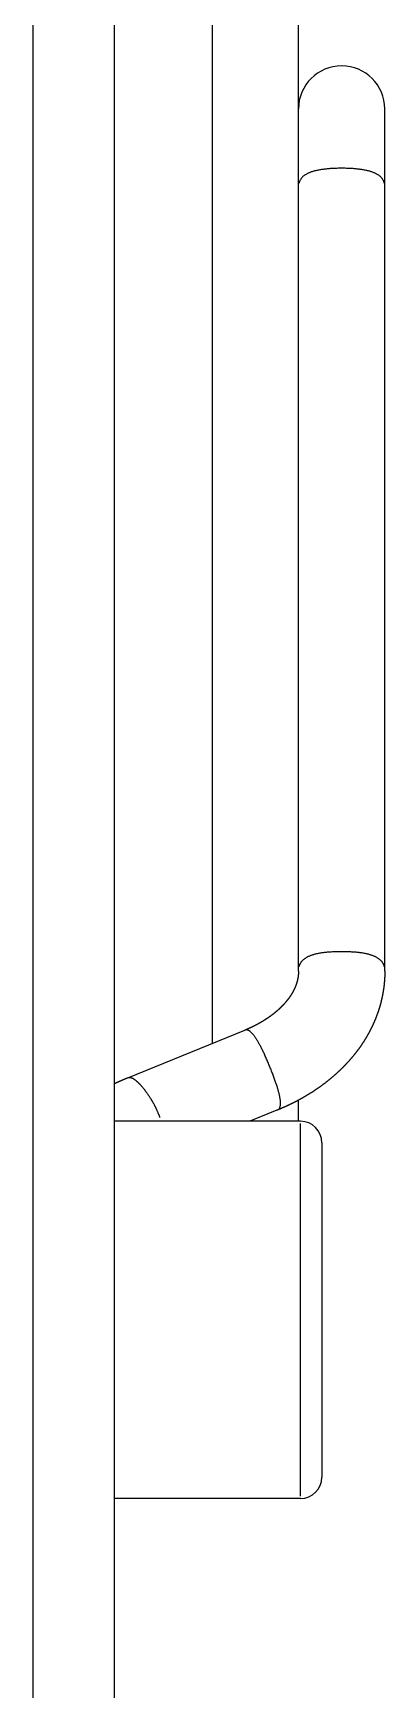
# Model space of a CAD drawing. Extents: x -120222 to -41942, y -19134 to 30932.
# Drawn here: x -81498.76 to -81492.25, y 10423.27 to 10454.01 of the extents above; entities that cross this region are included whole.
import ezdxf

# ---------------------------------------------------------------- set-up
doc = ezdxf.new("R2010")
doc.units = 0
doc.header["$LTSCALE"] = 150
doc.header["$MEASUREMENT"] = 0
doc.layers.get('0').update_dxf_attribs({"linetype": 'CONTINUOUS'})
doc.layers.add('____-568', color=7, linetype='CONTINUOUS')

# ---------------------------------------------------------------- blocks, each defined once
blk = doc.blocks.new('____-172')
at = {"color": 1, "linetype": 'Continuous'}
for p, q in [((-87932.37, 5946.109), (-87932.37, 5641.109)), ((-87933.87, 5656.359), (-87933.87, 5930.859)), ((-87930.555, 5926.88), (-87930.555, 5886.559)), ((-87928.955, 5888.141), (-87928.955, 5925.298)), ((-87927.355, 5902.435), (-87927.355, 5903.9)), ((-87927.355, 5887.9), (-87927.355, 5902.435)), ((-87928.955, 5887.9), (-87928.955, 5888.141)), ((-87929.957, 5886.803), (-87932.122, 5885.919)), ((-87928.955, 5885.117), (-87928.955, 5885.509)), ((-87928.92, 5885.117), (-87932.37, 5885.117)), ((-87929.353, 5885.322), (-87929.854, 5885.117)), ((-87928.92, 5878.16), (-87928.92, 5885.074)), ((-87928.52, 5884.717), (-87928.52, 5878.517)), ((-87928.92, 5878.117), (-87932.37, 5878.117))]:
    blk.add_line(p, q, dxfattribs=at)
at = {"color": 1, "linetype": 'Continuous', "flags": 128}
for points in [[(-87927.365, 5902.524), (-87927.367, 5902.532), (-87927.369, 5902.541), (-87927.372, 5902.549), (-87927.375, 5902.557), (-87927.378, 5902.565), (-87927.382, 5902.573), (-87927.386, 5902.581), (-87927.391, 5902.588), (-87927.395, 5902.596), (-87927.4, 5902.603), (-87927.406, 5902.61), (-87927.411, 5902.617), (-87927.417, 5902.624), (-87927.424, 5902.631), (-87927.43, 5902.638), (-87927.437, 5902.644), (-87927.445, 5902.651), (-87927.452, 5902.657), (-87927.46, 5902.663), (-87927.468, 5902.669), (-87927.477, 5902.675), (-87927.486, 5902.681), (-87927.495, 5902.686), (-87927.505, 5902.692), (-87927.515, 5902.697), (-87927.525, 5902.702), (-87927.536, 5902.707), (-87927.546, 5902.712), (-87927.558, 5902.717), (-87927.569, 5902.722), (-87927.581, 5902.726), (-87927.593, 5902.731), (-87927.606, 5902.735), (-87927.619, 5902.739), (-87927.632, 5902.743), (-87927.645, 5902.747), (-87927.659, 5902.75), (-87927.673, 5902.754), (-87927.688, 5902.757), (-87927.702, 5902.761), (-87927.717, 5902.764), (-87927.733, 5902.767), (-87927.749, 5902.77), (-87927.765, 5902.773), (-87927.781, 5902.775), (-87927.798, 5902.778), (-87927.815, 5902.78), (-87927.832, 5902.782), (-87927.85, 5902.784), (-87927.868, 5902.786), (-87927.887, 5902.788), (-87927.905, 5902.79), (-87927.924, 5902.791), (-87927.944, 5902.793), (-87927.963, 5902.794), (-87927.983, 5902.795), (-87928.004, 5902.796), (-87928.024, 5902.797), (-87928.045, 5902.798), (-87928.066, 5902.798), (-87928.088, 5902.799), (-87928.11, 5902.799), (-87928.132, 5902.799), (-87928.155, 5902.799), (-87928.178, 5902.799), (-87928.2, 5902.799), (-87928.222, 5902.799), (-87928.243, 5902.798), (-87928.265, 5902.798), (-87928.286, 5902.797), (-87928.306, 5902.796), (-87928.327, 5902.795), (-87928.347, 5902.794), (-87928.366, 5902.793), (-87928.386, 5902.791), (-87928.405, 5902.79), (-87928.423, 5902.788), (-87928.442, 5902.786), (-87928.46, 5902.784), (-87928.477, 5902.782), (-87928.495, 5902.78), (-87928.512, 5902.778), (-87928.529, 5902.775), (-87928.545, 5902.773), (-87928.561, 5902.77), (-87928.577, 5902.767), (-87928.592, 5902.764), (-87928.607, 5902.761), (-87928.622, 5902.757), (-87928.637, 5902.754), (-87928.651, 5902.75), (-87928.665, 5902.747), (-87928.678, 5902.743), (-87928.691, 5902.739), (-87928.704, 5902.735), (-87928.717, 5902.731), (-87928.729, 5902.726), (-87928.741, 5902.722), (-87928.752, 5902.717), (-87928.763, 5902.712), (-87928.774, 5902.707), (-87928.785, 5902.702), (-87928.795, 5902.697), (-87928.805, 5902.692), (-87928.815, 5902.686), (-87928.824, 5902.681), (-87928.833, 5902.675), (-87928.841, 5902.669), (-87928.85, 5902.663), (-87928.858, 5902.657), (-87928.865, 5902.651), (-87928.873, 5902.644), (-87928.879, 5902.638), (-87928.886, 5902.631), (-87928.892, 5902.624), (-87928.898, 5902.617), (-87928.904, 5902.61), (-87928.909, 5902.603), (-87928.914, 5902.596), (-87928.919, 5902.588), (-87928.924, 5902.581), (-87928.928, 5902.573), (-87928.931, 5902.565), (-87928.935, 5902.557), (-87928.938, 5902.549), (-87928.941, 5902.541), (-87928.943, 5902.532), (-87928.945, 5902.524), (-87928.945, 5902.524)], [(-87927.365, 5887.988), (-87927.367, 5887.997), (-87927.369, 5888.005), (-87927.372, 5888.013), (-87927.375, 5888.021), (-87927.378, 5888.029), (-87927.382, 5888.037), (-87927.386, 5888.045), (-87927.391, 5888.053), (-87927.395, 5888.06), (-87927.4, 5888.068), (-87927.406, 5888.075), (-87927.411, 5888.082), (-87927.417, 5888.089), (-87927.424, 5888.096), (-87927.43, 5888.102), (-87927.437, 5888.109), (-87927.445, 5888.115), (-87927.452, 5888.121), (-87927.46, 5888.128), (-87927.468, 5888.134), (-87927.477, 5888.139), (-87927.486, 5888.145), (-87927.495, 5888.151), (-87927.505, 5888.156), (-87927.515, 5888.161), (-87927.525, 5888.167), (-87927.536, 5888.172), (-87927.546, 5888.177), (-87927.558, 5888.181), (-87927.569, 5888.186), (-87927.581, 5888.191), (-87927.593, 5888.195), (-87927.606, 5888.199), (-87927.619, 5888.203), (-87927.632, 5888.207), (-87927.645, 5888.211), (-87927.659, 5888.215), (-87927.673, 5888.218), (-87927.688, 5888.222), (-87927.702, 5888.225), (-87927.717, 5888.228), (-87927.733, 5888.231), (-87927.749, 5888.234), (-87927.765, 5888.237), (-87927.781, 5888.24), (-87927.798, 5888.242), (-87927.815, 5888.244), (-87927.832, 5888.247), (-87927.85, 5888.249), (-87927.868, 5888.251), (-87927.887, 5888.253), (-87927.905, 5888.254), (-87927.924, 5888.256), (-87927.944, 5888.257), (-87927.963, 5888.258), (-87927.983, 5888.26), (-87928.004, 5888.261), (-87928.024, 5888.262), (-87928.045, 5888.262), (-87928.066, 5888.263), (-87928.088, 5888.263), (-87928.11, 5888.264), (-87928.132, 5888.264), (-87928.155, 5888.264), (-87928.178, 5888.264), (-87928.2, 5888.264), (-87928.222, 5888.263), (-87928.243, 5888.263), (-87928.265, 5888.262), (-87928.286, 5888.262), (-87928.306, 5888.261), (-87928.327, 5888.26), (-87928.347, 5888.258), (-87928.366, 5888.257), (-87928.386, 5888.256), (-87928.405, 5888.254), (-87928.423, 5888.253), (-87928.442, 5888.251), (-87928.46, 5888.249), (-87928.477, 5888.247), (-87928.495, 5888.244), (-87928.512, 5888.242), (-87928.529, 5888.24), (-87928.545, 5888.237), (-87928.561, 5888.234), (-87928.577, 5888.231), (-87928.592, 5888.228), (-87928.607, 5888.225), (-87928.622, 5888.222), (-87928.637, 5888.218), (-87928.651, 5888.215), (-87928.665, 5888.211), (-87928.678, 5888.207), (-87928.691, 5888.203), (-87928.704, 5888.199), (-87928.717, 5888.195), (-87928.729, 5888.191), (-87928.741, 5888.186), (-87928.752, 5888.181), (-87928.763, 5888.177), (-87928.774, 5888.172), (-87928.785, 5888.167), (-87928.795, 5888.161), (-87928.805, 5888.156), (-87928.815, 5888.151), (-87928.824, 5888.145), (-87928.833, 5888.139), (-87928.841, 5888.134), (-87928.85, 5888.128), (-87928.858, 5888.121), (-87928.865, 5888.115), (-87928.873, 5888.109), (-87928.879, 5888.102), (-87928.886, 5888.096), (-87928.892, 5888.089), (-87928.898, 5888.082), (-87928.904, 5888.075), (-87928.909, 5888.068), (-87928.914, 5888.06), (-87928.919, 5888.053), (-87928.924, 5888.045), (-87928.928, 5888.037), (-87928.931, 5888.029), (-87928.935, 5888.021), (-87928.938, 5888.013), (-87928.941, 5888.005), (-87928.943, 5887.997), (-87928.945, 5887.988), (-87928.945, 5887.988)], [(-87928.955, 5887.9), (-87928.955, 5887.898), (-87928.955, 5887.896), (-87928.955, 5887.895), (-87928.955, 5887.893), (-87928.955, 5887.891), (-87928.955, 5887.89), (-87928.955, 5887.888), (-87928.955, 5887.887), (-87928.955, 5887.885), (-87928.955, 5887.883), (-87928.955, 5887.882), (-87928.955, 5887.88), (-87928.955, 5887.878), (-87928.955, 5887.877), (-87928.955, 5887.875), (-87928.955, 5887.874), (-87928.955, 5887.872), (-87928.956, 5887.87), (-87928.956, 5887.869), (-87928.956, 5887.867), (-87928.956, 5887.865), (-87928.956, 5887.864), (-87928.956, 5887.862), (-87928.956, 5887.861), (-87928.956, 5887.859), (-87928.956, 5887.857), (-87928.956, 5887.856), (-87928.956, 5887.854), (-87928.956, 5887.852), (-87928.957, 5887.851), (-87928.957, 5887.849), (-87928.957, 5887.848), (-87928.957, 5887.846), (-87928.957, 5887.844), (-87928.957, 5887.843), (-87928.957, 5887.841), (-87928.957, 5887.839), (-87928.958, 5887.838), (-87928.958, 5887.836), (-87928.958, 5887.835), (-87928.958, 5887.833), (-87928.958, 5887.831), (-87928.958, 5887.83), (-87928.959, 5887.828), (-87928.959, 5887.826), (-87928.959, 5887.825), (-87928.959, 5887.823), (-87928.959, 5887.822), (-87928.959, 5887.82), (-87928.96, 5887.818), (-87928.96, 5887.817), (-87928.96, 5887.815), (-87928.96, 5887.813), (-87928.96, 5887.812), (-87928.961, 5887.81), (-87928.961, 5887.808), (-87928.961, 5887.807), (-87928.961, 5887.805), (-87928.961, 5887.804), (-87928.962, 5887.802), (-87928.962, 5887.8), (-87928.962, 5887.799), (-87928.962, 5887.797), (-87928.963, 5887.795), (-87928.963, 5887.794), (-87928.963, 5887.792), (-87928.963, 5887.79), (-87928.964, 5887.789), (-87928.964, 5887.787), (-87928.964, 5887.786), (-87928.964, 5887.784), (-87928.965, 5887.782), (-87928.965, 5887.781), (-87928.965, 5887.779), (-87928.965, 5887.777), (-87928.966, 5887.776), (-87928.966, 5887.774), (-87928.966, 5887.772), (-87928.967, 5887.771), (-87928.967, 5887.769), (-87928.967, 5887.767), (-87928.968, 5887.766), (-87928.968, 5887.764), (-87928.968, 5887.762), (-87928.969, 5887.761), (-87928.969, 5887.759), (-87928.969, 5887.758), (-87928.97, 5887.756), (-87928.97, 5887.754), (-87928.97, 5887.753), (-87928.971, 5887.751), (-87928.971, 5887.749), (-87928.971, 5887.748), (-87928.972, 5887.746), (-87928.972, 5887.744), (-87928.972, 5887.743), (-87928.973, 5887.741), (-87928.973, 5887.739), (-87928.974, 5887.738), (-87928.974, 5887.736), (-87928.974, 5887.734), (-87928.975, 5887.733), (-87928.975, 5887.731), (-87928.976, 5887.729), (-87928.976, 5887.728), (-87928.976, 5887.726), (-87928.977, 5887.724), (-87928.977, 5887.723), (-87928.978, 5887.721), (-87928.978, 5887.719), (-87928.979, 5887.717), (-87928.979, 5887.716), (-87928.979, 5887.714), (-87928.98, 5887.712), (-87928.98, 5887.711), (-87928.981, 5887.709), (-87928.981, 5887.707), (-87928.982, 5887.706), (-87928.982, 5887.704), (-87928.983, 5887.702), (-87928.983, 5887.701), (-87928.984, 5887.699), (-87928.984, 5887.697), (-87928.985, 5887.696), (-87928.985, 5887.694), (-87928.986, 5887.692), (-87928.986, 5887.69), (-87928.987, 5887.689), (-87928.987, 5887.687), (-87928.988, 5887.685), (-87928.988, 5887.684), (-87928.989, 5887.682), (-87928.989, 5887.68), (-87928.99, 5887.679), (-87928.99, 5887.677), (-87928.991, 5887.675), (-87928.991, 5887.673), (-87928.992, 5887.672), (-87928.992, 5887.67), (-87928.993, 5887.668), (-87928.994, 5887.667), (-87928.994, 5887.665), (-87928.995, 5887.663), (-87928.995, 5887.662), (-87928.996, 5887.66), (-87928.997, 5887.658), (-87928.997, 5887.656), (-87928.998, 5887.655), (-87928.998, 5887.653), (-87928.999, 5887.651), (-87929, 5887.649), (-87929, 5887.648), (-87929.001, 5887.646), (-87929.001, 5887.644), (-87929.002, 5887.643), (-87929.003, 5887.641), (-87929.003, 5887.639), (-87929.004, 5887.637), (-87929.005, 5887.636), (-87929.005, 5887.634), (-87929.006, 5887.632), (-87929.007, 5887.63), (-87929.007, 5887.629), (-87929.008, 5887.627), (-87929.009, 5887.625), (-87929.009, 5887.624), (-87929.01, 5887.622), (-87929.011, 5887.62), (-87929.011, 5887.618), (-87929.012, 5887.617), (-87929.013, 5887.615), (-87929.014, 5887.613), (-87929.014, 5887.611), (-87929.015, 5887.61), (-87929.016, 5887.608), (-87929.016, 5887.606), (-87929.017, 5887.604), (-87929.018, 5887.603), (-87929.019, 5887.601), (-87929.019, 5887.599), (-87929.02, 5887.597), (-87929.021, 5887.596), (-87929.022, 5887.594), (-87929.022, 5887.592), (-87929.023, 5887.59), (-87929.024, 5887.589), (-87929.025, 5887.587), (-87929.025, 5887.585), (-87929.026, 5887.583), (-87929.027, 5887.582), (-87929.028, 5887.58), (-87929.029, 5887.578), (-87929.029, 5887.576), (-87929.03, 5887.574), (-87929.031, 5887.573), (-87929.032, 5887.571), (-87929.033, 5887.569), (-87929.034, 5887.567), (-87929.034, 5887.566), (-87929.035, 5887.564), (-87929.036, 5887.562), (-87929.037, 5887.56), (-87929.038, 5887.558), (-87929.039, 5887.557), (-87929.04, 5887.555), (-87929.04, 5887.553), (-87929.041, 5887.551), (-87929.042, 5887.55), (-87929.043, 5887.548), (-87929.044, 5887.546), (-87929.045, 5887.544), (-87929.046, 5887.542), (-87929.047, 5887.541), (-87929.048, 5887.539), (-87929.049, 5887.537), (-87929.05, 5887.535), (-87929.05, 5887.534), (-87929.051, 5887.532), (-87929.052, 5887.53), (-87929.053, 5887.528), (-87929.054, 5887.526), (-87929.055, 5887.525), (-87929.056, 5887.523), (-87929.057, 5887.521), (-87929.058, 5887.519), (-87929.059, 5887.517), (-87929.06, 5887.516), (-87929.061, 5887.514), (-87929.062, 5887.512), (-87929.063, 5887.51), (-87929.064, 5887.508), (-87929.065, 5887.507), (-87929.066, 5887.505), (-87929.067, 5887.503), (-87929.068, 5887.501), (-87929.069, 5887.499), (-87929.07, 5887.498), (-87929.071, 5887.496), (-87929.072, 5887.494), (-87929.074, 5887.492), (-87929.075, 5887.49), (-87929.076, 5887.488), (-87929.077, 5887.487), (-87929.078, 5887.485), (-87929.079, 5887.483), (-87929.08, 5887.481), (-87929.081, 5887.479), (-87929.082, 5887.478), (-87929.083, 5887.476), (-87929.084, 5887.474), (-87929.086, 5887.472), (-87929.087, 5887.47), (-87929.088, 5887.468), (-87929.089, 5887.467), (-87929.09, 5887.465), (-87929.091, 5887.463), (-87929.092, 5887.461), (-87929.094, 5887.459), (-87929.095, 5887.457), (-87929.096, 5887.456), (-87929.097, 5887.454), (-87929.098, 5887.452), (-87929.099, 5887.45), (-87929.101, 5887.448), (-87929.102, 5887.447), (-87929.103, 5887.445), (-87929.104, 5887.443), (-87929.105, 5887.441), (-87929.107, 5887.439), (-87929.108, 5887.437), (-87929.109, 5887.436), (-87929.11, 5887.434), (-87929.112, 5887.432), (-87929.113, 5887.43), (-87929.114, 5887.428), (-87929.115, 5887.426), (-87929.117, 5887.424), (-87929.118, 5887.423), (-87929.119, 5887.421), (-87929.121, 5887.419), (-87929.122, 5887.417), (-87929.123, 5887.415), (-87929.124, 5887.413), (-87929.126, 5887.412), (-87929.127, 5887.41), (-87929.128, 5887.408), (-87929.13, 5887.406), (-87929.131, 5887.404), (-87929.132, 5887.402), (-87929.134, 5887.401), (-87929.135, 5887.399), (-87929.136, 5887.397), (-87929.138, 5887.395), (-87929.139, 5887.393), (-87929.14, 5887.391), (-87929.142, 5887.389), (-87929.143, 5887.388), (-87929.145, 5887.386), (-87929.146, 5887.384), (-87929.147, 5887.382), (-87929.149, 5887.38), (-87929.15, 5887.378), (-87929.152, 5887.376), (-87929.153, 5887.375), (-87929.154, 5887.373), (-87929.156, 5887.371), (-87929.157, 5887.369), (-87929.159, 5887.367), (-87929.16, 5887.365), (-87929.162, 5887.363), (-87929.163, 5887.362), (-87929.165, 5887.36), (-87929.166, 5887.358), (-87929.168, 5887.356), (-87929.169, 5887.354), (-87929.171, 5887.352), (-87929.172, 5887.35), (-87929.174, 5887.349), (-87929.175, 5887.347), (-87929.177, 5887.345), (-87929.178, 5887.343), (-87929.18, 5887.341), (-87929.181, 5887.339), (-87929.183, 5887.337), (-87929.184, 5887.335), (-87929.186, 5887.334), (-87929.187, 5887.332), (-87929.189, 5887.33), (-87929.19, 5887.328), (-87929.192, 5887.326), (-87929.194, 5887.324), (-87929.195, 5887.322), (-87929.197, 5887.321), (-87929.198, 5887.319), (-87929.2, 5887.317), (-87929.202, 5887.315), (-87929.203, 5887.313), (-87929.205, 5887.311), (-87929.206, 5887.309), (-87929.208, 5887.308), (-87929.21, 5887.306), (-87929.211, 5887.304), (-87929.213, 5887.302), (-87929.215, 5887.3), (-87929.216, 5887.298), (-87929.218, 5887.296), (-87929.22, 5887.295), (-87929.221, 5887.293), (-87929.223, 5887.291), (-87929.225, 5887.289), (-87929.226, 5887.287), (-87929.228, 5887.285), (-87929.23, 5887.283), (-87929.232, 5887.282), (-87929.233, 5887.28), (-87929.235, 5887.278), (-87929.237, 5887.276), (-87929.238, 5887.274), (-87929.24, 5887.272), (-87929.242, 5887.27), (-87929.244, 5887.269), (-87929.245, 5887.267), (-87929.247, 5887.265), (-87929.249, 5887.263), (-87929.251, 5887.261), (-87929.253, 5887.259), (-87929.254, 5887.257), (-87929.256, 5887.256), (-87929.258, 5887.254), (-87929.26, 5887.252), (-87929.262, 5887.25), (-87929.263, 5887.248), (-87929.265, 5887.246), (-87929.267, 5887.244), (-87929.269, 5887.243), (-87929.271, 5887.241), (-87929.273, 5887.239), (-87929.275, 5887.237), (-87929.276, 5887.235), (-87929.278, 5887.233), (-87929.28, 5887.232), (-87929.282, 5887.23), (-87929.284, 5887.228), (-87929.286, 5887.226), (-87929.288, 5887.224), (-87929.29, 5887.222), (-87929.292, 5887.22), (-87929.293, 5887.219), (-87929.295, 5887.217), (-87929.297, 5887.215), (-87929.299, 5887.213), (-87929.301, 5887.211), (-87929.303, 5887.209), (-87929.305, 5887.208), (-87929.307, 5887.206), (-87929.309, 5887.204), (-87929.311, 5887.202), (-87929.313, 5887.2), (-87929.315, 5887.198), (-87929.317, 5887.196), (-87929.319, 5887.195), (-87929.321, 5887.193), (-87929.323, 5887.191), (-87929.325, 5887.189), (-87929.327, 5887.187), (-87929.329, 5887.185), (-87929.331, 5887.184), (-87929.333, 5887.182), (-87929.335, 5887.18), (-87929.337, 5887.178), (-87929.339, 5887.176), (-87929.341, 5887.175), (-87929.343, 5887.173), (-87929.345, 5887.171), (-87929.348, 5887.169), (-87929.35, 5887.167), (-87929.352, 5887.165), (-87929.354, 5887.164), (-87929.356, 5887.162), (-87929.358, 5887.16), (-87929.36, 5887.158), (-87929.362, 5887.156), (-87929.364, 5887.154), (-87929.367, 5887.153), (-87929.369, 5887.151), (-87929.371, 5887.149), (-87929.373, 5887.147), (-87929.375, 5887.145), (-87929.377, 5887.144), (-87929.38, 5887.142), (-87929.382, 5887.14), (-87929.384, 5887.138), (-87929.386, 5887.136), (-87929.388, 5887.135), (-87929.39, 5887.133), (-87929.393, 5887.131), (-87929.395, 5887.129), (-87929.397, 5887.127), (-87929.399, 5887.125), (-87929.402, 5887.124), (-87929.404, 5887.122), (-87929.406, 5887.12), (-87929.408, 5887.118), (-87929.411, 5887.116), (-87929.413, 5887.115), (-87929.415, 5887.113), (-87929.417, 5887.111), (-87929.42, 5887.109), (-87929.422, 5887.107), (-87929.424, 5887.106), (-87929.426, 5887.104), (-87929.429, 5887.102), (-87929.431, 5887.1), (-87929.433, 5887.099), (-87929.436, 5887.097), (-87929.438, 5887.095), (-87929.44, 5887.093), (-87929.443, 5887.091), (-87929.445, 5887.09), (-87929.447, 5887.088), (-87929.45, 5887.086), (-87929.452, 5887.084), (-87929.454, 5887.083), (-87929.457, 5887.081), (-87929.459, 5887.079), (-87929.462, 5887.077), (-87929.464, 5887.075), (-87929.466, 5887.074), (-87929.469, 5887.072), (-87929.471, 5887.07), (-87929.474, 5887.068), (-87929.476, 5887.067), (-87929.478, 5887.065), (-87929.481, 5887.063), (-87929.483, 5887.061), (-87929.486, 5887.06), (-87929.488, 5887.058), (-87929.491, 5887.056), (-87929.493, 5887.054), (-87929.496, 5887.053), (-87929.498, 5887.051), (-87929.5, 5887.049), (-87929.503, 5887.047), (-87929.505, 5887.046), (-87929.508, 5887.044), (-87929.51, 5887.042), (-87929.513, 5887.041), (-87929.515, 5887.039), (-87929.518, 5887.037), (-87929.52, 5887.035), (-87929.523, 5887.034), (-87929.525, 5887.032), (-87929.528, 5887.03), (-87929.531, 5887.028), (-87929.533, 5887.027), (-87929.536, 5887.025), (-87929.538, 5887.023), (-87929.541, 5887.022), (-87929.543, 5887.02), (-87929.546, 5887.018), (-87929.548, 5887.017), (-87929.551, 5887.015), (-87929.554, 5887.013), (-87929.556, 5887.011), (-87929.559, 5887.01), (-87929.561, 5887.008), (-87929.564, 5887.006), (-87929.567, 5887.005), (-87929.569, 5887.003), (-87929.572, 5887.001), (-87929.575, 5887), (-87929.577, 5886.998), (-87929.58, 5886.996), (-87929.582, 5886.995), (-87929.585, 5886.993), (-87929.588, 5886.991), (-87929.59, 5886.99), (-87929.593, 5886.988), (-87929.596, 5886.986), (-87929.598, 5886.985), (-87929.601, 5886.983), (-87929.604, 5886.981), (-87929.607, 5886.98), (-87929.609, 5886.978), (-87929.612, 5886.976), (-87929.615, 5886.975), (-87929.617, 5886.973), (-87929.62, 5886.971), (-87929.623, 5886.97), (-87929.626, 5886.968), (-87929.628, 5886.966), (-87929.631, 5886.965), (-87929.634, 5886.963), (-87929.637, 5886.961), (-87929.639, 5886.96), (-87929.642, 5886.958), (-87929.645, 5886.957), (-87929.648, 5886.955), (-87929.65, 5886.953), (-87929.653, 5886.952), (-87929.656, 5886.95), (-87929.659, 5886.948), (-87929.662, 5886.947), (-87929.664, 5886.945), (-87929.667, 5886.944), (-87929.67, 5886.942), (-87929.673, 5886.94), (-87929.676, 5886.939), (-87929.679, 5886.937), (-87929.681, 5886.936), (-87929.684, 5886.934), (-87929.687, 5886.932), (-87929.69, 5886.931), (-87929.693, 5886.929), (-87929.696, 5886.928), (-87929.699, 5886.926), (-87929.701, 5886.925), (-87929.704, 5886.923), (-87929.707, 5886.921), (-87929.71, 5886.92), (-87929.713, 5886.918), (-87929.716, 5886.917), (-87929.719, 5886.915), (-87929.722, 5886.914), (-87929.725, 5886.912), (-87929.728, 5886.91), (-87929.731, 5886.909), (-87929.733, 5886.907), (-87929.736, 5886.906), (-87929.739, 5886.904), (-87929.742, 5886.903), (-87929.745, 5886.901), (-87929.748, 5886.9), (-87929.751, 5886.898), (-87929.754, 5886.896), (-87929.757, 5886.895), (-87929.76, 5886.893), (-87929.763, 5886.892), (-87929.766, 5886.89), (-87929.769, 5886.889), (-87929.772, 5886.887), (-87929.775, 5886.886), (-87929.778, 5886.884), (-87929.781, 5886.883), (-87929.784, 5886.881), (-87929.787, 5886.88), (-87929.79, 5886.878), (-87929.793, 5886.877), (-87929.796, 5886.875), (-87929.799, 5886.874), (-87929.802, 5886.872), (-87929.805, 5886.871), (-87929.809, 5886.869), (-87929.812, 5886.868), (-87929.815, 5886.866), (-87929.818, 5886.865), (-87929.821, 5886.863), (-87929.824, 5886.862), (-87929.827, 5886.86), (-87929.83, 5886.859), (-87929.833, 5886.858), (-87929.836, 5886.856), (-87929.839, 5886.855), (-87929.842, 5886.853), (-87929.846, 5886.852), (-87929.849, 5886.85), (-87929.852, 5886.849), (-87929.855, 5886.847), (-87929.858, 5886.846), (-87929.861, 5886.845), (-87929.864, 5886.843), (-87929.867, 5886.842), (-87929.871, 5886.84), (-87929.874, 5886.839), (-87929.877, 5886.837), (-87929.88, 5886.836), (-87929.883, 5886.835), (-87929.886, 5886.833), (-87929.89, 5886.832), (-87929.893, 5886.83), (-87929.896, 5886.829), (-87929.899, 5886.828), (-87929.902, 5886.826), (-87929.906, 5886.825), (-87929.909, 5886.823), (-87929.912, 5886.822), (-87929.915, 5886.821), (-87929.918, 5886.819), (-87929.922, 5886.818), (-87929.925, 5886.817), (-87929.928, 5886.815), (-87929.931, 5886.814), (-87929.934, 5886.813), (-87929.938, 5886.811), (-87929.941, 5886.81), (-87929.944, 5886.808), (-87929.947, 5886.807), (-87929.951, 5886.806), (-87929.954, 5886.804), (-87929.957, 5886.803), (-87929.957, 5886.803)], [(-87927.355, 5887.9), (-87927.355, 5887.894), (-87927.355, 5887.889), (-87927.355, 5887.884), (-87927.355, 5887.878), (-87927.355, 5887.873), (-87927.355, 5887.868), (-87927.355, 5887.862), (-87927.355, 5887.857), (-87927.355, 5887.852), (-87927.356, 5887.846), (-87927.356, 5887.841), (-87927.356, 5887.836), (-87927.356, 5887.83), (-87927.356, 5887.825), (-87927.356, 5887.82), (-87927.356, 5887.814), (-87927.357, 5887.809), (-87927.357, 5887.804), (-87927.357, 5887.799), (-87927.357, 5887.793), (-87927.358, 5887.788), (-87927.358, 5887.783), (-87927.358, 5887.777), (-87927.358, 5887.772), (-87927.359, 5887.767), (-87927.359, 5887.761), (-87927.359, 5887.756), (-87927.36, 5887.751), (-87927.36, 5887.745), (-87927.36, 5887.74), (-87927.361, 5887.735), (-87927.361, 5887.73), (-87927.362, 5887.724), (-87927.362, 5887.719), (-87927.362, 5887.714), (-87927.363, 5887.708), (-87927.363, 5887.703), (-87927.364, 5887.698), (-87927.364, 5887.692), (-87927.365, 5887.687), (-87927.365, 5887.682), (-87927.366, 5887.677), (-87927.366, 5887.671), (-87927.367, 5887.666), (-87927.367, 5887.661), (-87927.368, 5887.655), (-87927.369, 5887.65), (-87927.369, 5887.645), (-87927.37, 5887.64), (-87927.37, 5887.634), (-87927.371, 5887.629), (-87927.372, 5887.624), (-87927.372, 5887.618), (-87927.373, 5887.613), (-87927.374, 5887.608), (-87927.374, 5887.602), (-87927.375, 5887.597), (-87927.376, 5887.592), (-87927.376, 5887.587), (-87927.377, 5887.581), (-87927.378, 5887.576), (-87927.379, 5887.571), (-87927.379, 5887.566), (-87927.38, 5887.56), (-87927.381, 5887.555), (-87927.382, 5887.55), (-87927.383, 5887.544), (-87927.383, 5887.539), (-87927.384, 5887.534), (-87927.385, 5887.529), (-87927.386, 5887.523), (-87927.387, 5887.518), (-87927.388, 5887.513), (-87927.389, 5887.508), (-87927.389, 5887.502), (-87927.39, 5887.497), (-87927.391, 5887.492), (-87927.392, 5887.487), (-87927.393, 5887.481), (-87927.394, 5887.476), (-87927.395, 5887.471), (-87927.396, 5887.466), (-87927.397, 5887.46), (-87927.398, 5887.455), (-87927.399, 5887.45), (-87927.4, 5887.445), (-87927.401, 5887.44), (-87927.402, 5887.434), (-87927.403, 5887.429), (-87927.405, 5887.424), (-87927.406, 5887.419), (-87927.407, 5887.413), (-87927.408, 5887.408), (-87927.409, 5887.403), (-87927.41, 5887.398), (-87927.411, 5887.393), (-87927.412, 5887.388), (-87927.414, 5887.382), (-87927.415, 5887.377), (-87927.416, 5887.372), (-87927.417, 5887.367), (-87927.418, 5887.362), (-87927.42, 5887.356), (-87927.421, 5887.351), (-87927.422, 5887.346), (-87927.423, 5887.341), (-87927.425, 5887.336), (-87927.426, 5887.331), (-87927.427, 5887.326), (-87927.429, 5887.32), (-87927.43, 5887.315), (-87927.431, 5887.31), (-87927.433, 5887.305), (-87927.434, 5887.3), (-87927.435, 5887.295), (-87927.437, 5887.29), (-87927.438, 5887.284), (-87927.44, 5887.279), (-87927.441, 5887.274), (-87927.442, 5887.269), (-87927.444, 5887.264), (-87927.445, 5887.259), (-87927.447, 5887.254), (-87927.448, 5887.249), (-87927.45, 5887.243), (-87927.451, 5887.238), (-87927.453, 5887.233), (-87927.454, 5887.228), (-87927.456, 5887.223), (-87927.457, 5887.218), (-87927.459, 5887.213), (-87927.461, 5887.208), (-87927.462, 5887.203), (-87927.464, 5887.198), (-87927.465, 5887.193), (-87927.467, 5887.188), (-87927.469, 5887.182), (-87927.47, 5887.177), (-87927.472, 5887.172), (-87927.474, 5887.167), (-87927.475, 5887.162), (-87927.477, 5887.157), (-87927.479, 5887.152), (-87927.48, 5887.147), (-87927.482, 5887.142), (-87927.484, 5887.137), (-87927.485, 5887.132), (-87927.487, 5887.127), (-87927.489, 5887.122), (-87927.491, 5887.117), (-87927.492, 5887.112), (-87927.494, 5887.107), (-87927.496, 5887.102), (-87927.498, 5887.097), (-87927.5, 5887.092), (-87927.502, 5887.087), (-87927.503, 5887.082), (-87927.505, 5887.077), (-87927.507, 5887.072), (-87927.509, 5887.067), (-87927.511, 5887.062), (-87927.513, 5887.057), (-87927.515, 5887.052), (-87927.517, 5887.047), (-87927.519, 5887.042), (-87927.52, 5887.037), (-87927.522, 5887.032), (-87927.524, 5887.027), (-87927.526, 5887.023), (-87927.528, 5887.018), (-87927.53, 5887.013), (-87927.532, 5887.008), (-87927.534, 5887.003), (-87927.536, 5886.998), (-87927.538, 5886.993), (-87927.54, 5886.988), (-87927.543, 5886.983), (-87927.545, 5886.978), (-87927.547, 5886.973), (-87927.549, 5886.968), (-87927.551, 5886.964), (-87927.553, 5886.959), (-87927.555, 5886.954), (-87927.557, 5886.949), (-87927.559, 5886.944), (-87927.562, 5886.939), (-87927.564, 5886.934), (-87927.566, 5886.929), (-87927.568, 5886.925), (-87927.57, 5886.92), (-87927.573, 5886.915), (-87927.575, 5886.91), (-87927.577, 5886.905), (-87927.579, 5886.9), (-87927.582, 5886.896), (-87927.584, 5886.891), (-87927.586, 5886.886), (-87927.588, 5886.881), (-87927.591, 5886.876), (-87927.593, 5886.871), (-87927.595, 5886.867), (-87927.598, 5886.862), (-87927.6, 5886.857), (-87927.602, 5886.852), (-87927.605, 5886.847), (-87927.607, 5886.843), (-87927.609, 5886.838), (-87927.612, 5886.833), (-87927.614, 5886.828), (-87927.617, 5886.824), (-87927.619, 5886.819), (-87927.621, 5886.814), (-87927.624, 5886.809), (-87927.626, 5886.805), (-87927.629, 5886.8), (-87927.631, 5886.795), (-87927.634, 5886.79), (-87927.636, 5886.786), (-87927.639, 5886.781), (-87927.641, 5886.776), (-87927.644, 5886.772), (-87927.646, 5886.767), (-87927.649, 5886.762), (-87927.651, 5886.758), (-87927.654, 5886.753), (-87927.656, 5886.748), (-87927.659, 5886.744), (-87927.661, 5886.739), (-87927.664, 5886.734), (-87927.667, 5886.73), (-87927.669, 5886.725), (-87927.672, 5886.72), (-87927.674, 5886.716), (-87927.677, 5886.711), (-87927.68, 5886.706), (-87927.682, 5886.702), (-87927.685, 5886.697), (-87927.688, 5886.693), (-87927.69, 5886.688), (-87927.693, 5886.683), (-87927.696, 5886.679), (-87927.698, 5886.674), (-87927.701, 5886.67), (-87927.704, 5886.665), (-87927.707, 5886.66), (-87927.709, 5886.656), (-87927.712, 5886.651), (-87927.715, 5886.647), (-87927.718, 5886.642), (-87927.72, 5886.638), (-87927.723, 5886.633), (-87927.726, 5886.629), (-87927.729, 5886.624), (-87927.732, 5886.619), (-87927.734, 5886.615), (-87927.737, 5886.61), (-87927.74, 5886.606), (-87927.743, 5886.601), (-87927.746, 5886.597), (-87927.749, 5886.592), (-87927.752, 5886.588), (-87927.755, 5886.583), (-87927.757, 5886.579), (-87927.76, 5886.575), (-87927.763, 5886.57), (-87927.766, 5886.566), (-87927.769, 5886.561), (-87927.772, 5886.557), (-87927.775, 5886.552), (-87927.778, 5886.548), (-87927.781, 5886.543), (-87927.784, 5886.539), (-87927.787, 5886.535), (-87927.79, 5886.53), (-87927.793, 5886.526), (-87927.796, 5886.521), (-87927.799, 5886.517), (-87927.802, 5886.512), (-87927.805, 5886.508), (-87927.808, 5886.504), (-87927.811, 5886.499), (-87927.814, 5886.495), (-87927.817, 5886.491), (-87927.82, 5886.486), (-87927.823, 5886.482), (-87927.827, 5886.478), (-87927.83, 5886.473), (-87927.833, 5886.469), (-87927.836, 5886.465), (-87927.839, 5886.46), (-87927.842, 5886.456), (-87927.845, 5886.452), (-87927.848, 5886.447), (-87927.852, 5886.443), (-87927.855, 5886.439), (-87927.858, 5886.434), (-87927.861, 5886.43), (-87927.864, 5886.426), (-87927.868, 5886.421), (-87927.871, 5886.417), (-87927.874, 5886.413), (-87927.877, 5886.409), (-87927.881, 5886.404), (-87927.884, 5886.4), (-87927.887, 5886.396), (-87927.89, 5886.392), (-87927.894, 5886.387), (-87927.897, 5886.383), (-87927.9, 5886.379), (-87927.904, 5886.375), (-87927.907, 5886.371), (-87927.91, 5886.366), (-87927.914, 5886.362), (-87927.917, 5886.358), (-87927.92, 5886.354), (-87927.924, 5886.35), (-87927.927, 5886.345), (-87927.93, 5886.341), (-87927.934, 5886.337), (-87927.937, 5886.333), (-87927.941, 5886.329), (-87927.944, 5886.325), (-87927.947, 5886.321), (-87927.951, 5886.316), (-87927.954, 5886.312), (-87927.958, 5886.308), (-87927.961, 5886.304), (-87927.965, 5886.3), (-87927.968, 5886.296), (-87927.972, 5886.292), (-87927.975, 5886.288), (-87927.978, 5886.284), (-87927.982, 5886.279), (-87927.985, 5886.275), (-87927.989, 5886.271), (-87927.993, 5886.267), (-87927.996, 5886.263), (-87928, 5886.259), (-87928.003, 5886.255), (-87928.007, 5886.251), (-87928.01, 5886.247), (-87928.014, 5886.243), (-87928.017, 5886.239), (-87928.021, 5886.235), (-87928.024, 5886.231), (-87928.028, 5886.227), (-87928.032, 5886.223), (-87928.035, 5886.219), (-87928.039, 5886.215), (-87928.043, 5886.211), (-87928.046, 5886.207), (-87928.05, 5886.203), (-87928.053, 5886.199), (-87928.057, 5886.195), (-87928.061, 5886.191), (-87928.064, 5886.187), (-87928.068, 5886.183), (-87928.072, 5886.179), (-87928.075, 5886.175), (-87928.079, 5886.172), (-87928.083, 5886.168), (-87928.087, 5886.164), (-87928.09, 5886.16), (-87928.094, 5886.156), (-87928.098, 5886.152), (-87928.101, 5886.148), (-87928.105, 5886.144), (-87928.109, 5886.14), (-87928.113, 5886.137), (-87928.116, 5886.133), (-87928.12, 5886.129), (-87928.124, 5886.125), (-87928.128, 5886.121), (-87928.132, 5886.117), (-87928.135, 5886.114), (-87928.139, 5886.11), (-87928.143, 5886.106), (-87928.147, 5886.102), (-87928.151, 5886.098), (-87928.154, 5886.094), (-87928.158, 5886.091), (-87928.162, 5886.087), (-87928.166, 5886.083), (-87928.17, 5886.079), (-87928.174, 5886.076), (-87928.178, 5886.072), (-87928.182, 5886.068), (-87928.185, 5886.064), (-87928.189, 5886.061), (-87928.193, 5886.057), (-87928.197, 5886.053), (-87928.201, 5886.049), (-87928.205, 5886.046), (-87928.209, 5886.042), (-87928.213, 5886.038), (-87928.217, 5886.035), (-87928.221, 5886.031), (-87928.225, 5886.027), (-87928.229, 5886.024), (-87928.233, 5886.02), (-87928.237, 5886.016), (-87928.241, 5886.013), (-87928.245, 5886.009), (-87928.249, 5886.005), (-87928.253, 5886.002), (-87928.257, 5885.998), (-87928.261, 5885.994), (-87928.265, 5885.991), (-87928.269, 5885.987), (-87928.273, 5885.983), (-87928.277, 5885.98), (-87928.281, 5885.976), (-87928.285, 5885.973), (-87928.289, 5885.969), (-87928.293, 5885.966), (-87928.297, 5885.962), (-87928.301, 5885.958), (-87928.305, 5885.955), (-87928.309, 5885.951), (-87928.314, 5885.948), (-87928.318, 5885.944), (-87928.322, 5885.941), (-87928.326, 5885.937), (-87928.33, 5885.934), (-87928.334, 5885.93), (-87928.338, 5885.927), (-87928.343, 5885.923), (-87928.347, 5885.92), (-87928.351, 5885.916), (-87928.355, 5885.913), (-87928.359, 5885.909), (-87928.363, 5885.906), (-87928.368, 5885.902), (-87928.372, 5885.899), (-87928.376, 5885.895), (-87928.38, 5885.892), (-87928.384, 5885.888), (-87928.389, 5885.885), (-87928.393, 5885.882), (-87928.397, 5885.878), (-87928.401, 5885.875), (-87928.406, 5885.871), (-87928.41, 5885.868), (-87928.414, 5885.864), (-87928.418, 5885.861), (-87928.423, 5885.858), (-87928.427, 5885.854), (-87928.431, 5885.851), (-87928.436, 5885.848), (-87928.44, 5885.844), (-87928.444, 5885.841), (-87928.449, 5885.838), (-87928.453, 5885.834), (-87928.457, 5885.831), (-87928.462, 5885.827), (-87928.466, 5885.824), (-87928.47, 5885.821), (-87928.475, 5885.818), (-87928.479, 5885.814), (-87928.483, 5885.811), (-87928.488, 5885.808), (-87928.492, 5885.804), (-87928.496, 5885.801), (-87928.501, 5885.798), (-87928.505, 5885.795), (-87928.51, 5885.791), (-87928.514, 5885.788), (-87928.518, 5885.785), (-87928.523, 5885.782), (-87928.527, 5885.778), (-87928.532, 5885.775), (-87928.536, 5885.772), (-87928.541, 5885.769), (-87928.545, 5885.765), (-87928.549, 5885.762), (-87928.554, 5885.759), (-87928.558, 5885.756), (-87928.563, 5885.753), (-87928.567, 5885.75), (-87928.572, 5885.746), (-87928.576, 5885.743), (-87928.581, 5885.74), (-87928.585, 5885.737), (-87928.59, 5885.734), (-87928.594, 5885.731), (-87928.599, 5885.727), (-87928.603, 5885.724), (-87928.608, 5885.721), (-87928.612, 5885.718), (-87928.617, 5885.715), (-87928.621, 5885.712), (-87928.626, 5885.709), (-87928.63, 5885.706), (-87928.635, 5885.703), (-87928.64, 5885.7), (-87928.644, 5885.696), (-87928.649, 5885.693), (-87928.653, 5885.69), (-87928.658, 5885.687), (-87928.662, 5885.684), (-87928.667, 5885.681), (-87928.672, 5885.678), (-87928.676, 5885.675), (-87928.681, 5885.672), (-87928.685, 5885.669), (-87928.69, 5885.666), (-87928.695, 5885.663), (-87928.699, 5885.66), (-87928.704, 5885.657), (-87928.709, 5885.654), (-87928.713, 5885.651), (-87928.718, 5885.648), (-87928.723, 5885.645), (-87928.727, 5885.642), (-87928.732, 5885.639), (-87928.737, 5885.636), (-87928.741, 5885.634), (-87928.746, 5885.631), (-87928.751, 5885.628), (-87928.755, 5885.625), (-87928.76, 5885.622), (-87928.765, 5885.619), (-87928.769, 5885.616), (-87928.774, 5885.613), (-87928.779, 5885.61), (-87928.784, 5885.607), (-87928.788, 5885.605), (-87928.793, 5885.602), (-87928.798, 5885.599), (-87928.802, 5885.596), (-87928.807, 5885.593), (-87928.812, 5885.59), (-87928.817, 5885.587), (-87928.821, 5885.585), (-87928.826, 5885.582), (-87928.831, 5885.579), (-87928.836, 5885.576), (-87928.841, 5885.573), (-87928.845, 5885.571), (-87928.85, 5885.568), (-87928.855, 5885.565), (-87928.86, 5885.562), (-87928.865, 5885.559), (-87928.869, 5885.557), (-87928.874, 5885.554), (-87928.879, 5885.551), (-87928.884, 5885.548), (-87928.889, 5885.546), (-87928.893, 5885.543), (-87928.898, 5885.54), (-87928.903, 5885.538), (-87928.908, 5885.535), (-87928.913, 5885.532), (-87928.918, 5885.529), (-87928.923, 5885.527), (-87928.927, 5885.524), (-87928.932, 5885.521), (-87928.937, 5885.519), (-87928.942, 5885.516), (-87928.947, 5885.513), (-87928.952, 5885.511), (-87928.957, 5885.508), (-87928.962, 5885.505), (-87928.967, 5885.503), (-87928.972, 5885.5), (-87928.976, 5885.498), (-87928.981, 5885.495), (-87928.986, 5885.492), (-87928.991, 5885.49), (-87928.996, 5885.487), (-87929.001, 5885.485), (-87929.006, 5885.482), (-87929.011, 5885.479), (-87929.016, 5885.477), (-87929.021, 5885.474), (-87929.026, 5885.472), (-87929.031, 5885.469), (-87929.036, 5885.467), (-87929.041, 5885.464), (-87929.046, 5885.462), (-87929.051, 5885.459), (-87929.056, 5885.457), (-87929.061, 5885.454), (-87929.066, 5885.452), (-87929.071, 5885.449), (-87929.076, 5885.447), (-87929.081, 5885.444), (-87929.086, 5885.442), (-87929.091, 5885.439), (-87929.096, 5885.437), (-87929.101, 5885.434), (-87929.106, 5885.432), (-87929.111, 5885.429), (-87929.116, 5885.427), (-87929.121, 5885.424), (-87929.126, 5885.422), (-87929.131, 5885.42), (-87929.136, 5885.417), (-87929.141, 5885.415), (-87929.147, 5885.412), (-87929.152, 5885.41), (-87929.157, 5885.408), (-87929.162, 5885.405), (-87929.167, 5885.403), (-87929.172, 5885.4), (-87929.177, 5885.398), (-87929.182, 5885.396), (-87929.187, 5885.393), (-87929.192, 5885.391), (-87929.197, 5885.389), (-87929.203, 5885.386), (-87929.208, 5885.384), (-87929.213, 5885.382), (-87929.218, 5885.379), (-87929.223, 5885.377), (-87929.228, 5885.375), (-87929.233, 5885.373), (-87929.238, 5885.37), (-87929.244, 5885.368), (-87929.249, 5885.366), (-87929.254, 5885.364), (-87929.259, 5885.361), (-87929.264, 5885.359), (-87929.269, 5885.357), (-87929.275, 5885.355), (-87929.28, 5885.352), (-87929.285, 5885.35), (-87929.29, 5885.348), (-87929.295, 5885.346), (-87929.3, 5885.343), (-87929.306, 5885.341), (-87929.311, 5885.339), (-87929.316, 5885.337), (-87929.321, 5885.335), (-87929.326, 5885.333), (-87929.332, 5885.33), (-87929.337, 5885.328), (-87929.342, 5885.326), (-87929.347, 5885.324), (-87929.353, 5885.322), (-87929.353, 5885.322)], [(-87929.315, 5885.348), (-87929.312, 5885.351), (-87929.309, 5885.355), (-87929.306, 5885.359), (-87929.304, 5885.363), (-87929.301, 5885.368), (-87929.299, 5885.373), (-87929.297, 5885.378), (-87929.295, 5885.384), (-87929.293, 5885.39), (-87929.292, 5885.396), (-87929.291, 5885.402), (-87929.29, 5885.408), (-87929.289, 5885.415), (-87929.288, 5885.422), (-87929.287, 5885.43), (-87929.287, 5885.438), (-87929.287, 5885.446), (-87929.287, 5885.454), (-87929.287, 5885.462), (-87929.287, 5885.471), (-87929.288, 5885.48), (-87929.288, 5885.49), (-87929.289, 5885.499), (-87929.29, 5885.509), (-87929.292, 5885.519), (-87929.293, 5885.53), (-87929.295, 5885.54), (-87929.297, 5885.551), (-87929.299, 5885.563), (-87929.301, 5885.574), (-87929.303, 5885.586), (-87929.306, 5885.598), (-87929.309, 5885.611), (-87929.312, 5885.623), (-87929.315, 5885.636), (-87929.318, 5885.649), (-87929.322, 5885.663), (-87929.325, 5885.677), (-87929.329, 5885.691), (-87929.333, 5885.705), (-87929.337, 5885.72), (-87929.342, 5885.734), (-87929.346, 5885.75), (-87929.351, 5885.765), (-87929.356, 5885.781), (-87929.361, 5885.797), (-87929.367, 5885.813), (-87929.372, 5885.829), (-87929.378, 5885.846), (-87929.384, 5885.863), (-87929.39, 5885.881), (-87929.396, 5885.898), (-87929.403, 5885.916), (-87929.409, 5885.934), (-87929.416, 5885.953), (-87929.423, 5885.972), (-87929.431, 5885.991), (-87929.438, 5886.01), (-87929.446, 5886.029), (-87929.453, 5886.049), (-87929.461, 5886.069), (-87929.469, 5886.09), (-87929.478, 5886.11), (-87929.486, 5886.131), (-87929.495, 5886.152), (-87929.503, 5886.173), (-87929.512, 5886.193), (-87929.52, 5886.213), (-87929.528, 5886.233), (-87929.537, 5886.252), (-87929.545, 5886.271), (-87929.553, 5886.289), (-87929.561, 5886.308), (-87929.569, 5886.326), (-87929.577, 5886.343), (-87929.585, 5886.361), (-87929.593, 5886.378), (-87929.601, 5886.394), (-87929.608, 5886.411), (-87929.616, 5886.427), (-87929.624, 5886.442), (-87929.631, 5886.458), (-87929.639, 5886.473), (-87929.646, 5886.487), (-87929.654, 5886.502), (-87929.661, 5886.516), (-87929.668, 5886.53), (-87929.675, 5886.543), (-87929.682, 5886.556), (-87929.689, 5886.569), (-87929.696, 5886.581), (-87929.703, 5886.593), (-87929.71, 5886.605), (-87929.717, 5886.616), (-87929.724, 5886.628), (-87929.73, 5886.638), (-87929.737, 5886.649), (-87929.744, 5886.659), (-87929.75, 5886.669), (-87929.757, 5886.678), (-87929.763, 5886.687), (-87929.769, 5886.696), (-87929.776, 5886.705), (-87929.782, 5886.713), (-87929.788, 5886.721), (-87929.794, 5886.728), (-87929.8, 5886.735), (-87929.806, 5886.742), (-87929.812, 5886.749), (-87929.818, 5886.755), (-87929.824, 5886.761), (-87929.829, 5886.766), (-87929.835, 5886.772), (-87929.841, 5886.776), (-87929.846, 5886.781), (-87929.852, 5886.785), (-87929.857, 5886.789), (-87929.862, 5886.793), (-87929.868, 5886.796), (-87929.873, 5886.799), (-87929.878, 5886.802), (-87929.883, 5886.804), (-87929.888, 5886.806), (-87929.893, 5886.807), (-87929.898, 5886.809), (-87929.903, 5886.81), (-87929.908, 5886.81), (-87929.913, 5886.811), (-87929.913, 5886.811)], [(-87932.122, 5885.919), (-87932.124, 5885.918), (-87932.126, 5885.918), (-87932.128, 5885.917), (-87932.13, 5885.916), (-87932.132, 5885.915), (-87932.134, 5885.914), (-87932.136, 5885.914), (-87932.138, 5885.913), (-87932.14, 5885.912), (-87932.142, 5885.911), (-87932.144, 5885.91), (-87932.146, 5885.909), (-87932.148, 5885.909), (-87932.15, 5885.908), (-87932.152, 5885.907), (-87932.154, 5885.906), (-87932.156, 5885.905), (-87932.158, 5885.905), (-87932.16, 5885.904), (-87932.162, 5885.903), (-87932.164, 5885.902), (-87932.166, 5885.901), (-87932.168, 5885.9), (-87932.169, 5885.9), (-87932.171, 5885.899), (-87932.173, 5885.898), (-87932.175, 5885.897), (-87932.177, 5885.896), (-87932.179, 5885.895), (-87932.181, 5885.895), (-87932.183, 5885.894), (-87932.185, 5885.893), (-87932.187, 5885.892), (-87932.189, 5885.891), (-87932.191, 5885.89), (-87932.193, 5885.89), (-87932.195, 5885.889), (-87932.197, 5885.888), (-87932.199, 5885.887), (-87932.201, 5885.886), (-87932.203, 5885.885), (-87932.205, 5885.885), (-87932.207, 5885.884), (-87932.208, 5885.883), (-87932.21, 5885.882), (-87932.212, 5885.881), (-87932.214, 5885.88), (-87932.216, 5885.88), (-87932.218, 5885.879), (-87932.22, 5885.878), (-87932.222, 5885.877), (-87932.224, 5885.876), (-87932.226, 5885.875), (-87932.228, 5885.874), (-87932.23, 5885.874), (-87932.232, 5885.873), (-87932.234, 5885.872), (-87932.236, 5885.871), (-87932.238, 5885.87), (-87932.24, 5885.869), (-87932.241, 5885.868), (-87932.243, 5885.868), (-87932.245, 5885.867), (-87932.247, 5885.866), (-87932.249, 5885.865), (-87932.251, 5885.864), (-87932.253, 5885.863), (-87932.255, 5885.862), (-87932.257, 5885.861), (-87932.259, 5885.861), (-87932.261, 5885.86), (-87932.263, 5885.859), (-87932.265, 5885.858), (-87932.267, 5885.857), (-87932.269, 5885.856), (-87932.27, 5885.855), (-87932.272, 5885.855), (-87932.274, 5885.854), (-87932.276, 5885.853), (-87932.278, 5885.852), (-87932.28, 5885.851), (-87932.282, 5885.85), (-87932.284, 5885.849), (-87932.286, 5885.848), (-87932.288, 5885.847), (-87932.29, 5885.847), (-87932.292, 5885.846), (-87932.294, 5885.845), (-87932.295, 5885.844), (-87932.297, 5885.843), (-87932.299, 5885.842), (-87932.301, 5885.841), (-87932.303, 5885.84), (-87932.305, 5885.84), (-87932.307, 5885.839), (-87932.309, 5885.838), (-87932.311, 5885.837), (-87932.313, 5885.836), (-87932.315, 5885.835), (-87932.317, 5885.834), (-87932.318, 5885.833), (-87932.32, 5885.832), (-87932.322, 5885.831), (-87932.324, 5885.831), (-87932.326, 5885.83), (-87932.328, 5885.829), (-87932.33, 5885.828), (-87932.332, 5885.827), (-87932.334, 5885.826), (-87932.336, 5885.825), (-87932.338, 5885.824), (-87932.339, 5885.823), (-87932.341, 5885.822), (-87932.343, 5885.822), (-87932.345, 5885.821), (-87932.347, 5885.82), (-87932.349, 5885.819), (-87932.351, 5885.818), (-87932.353, 5885.817), (-87932.355, 5885.816), (-87932.357, 5885.815), (-87932.359, 5885.814), (-87932.36, 5885.813), (-87932.362, 5885.812), (-87932.364, 5885.811), (-87932.366, 5885.811), (-87932.368, 5885.81), (-87932.37, 5885.809), (-87932.37, 5885.809)], [(-87931.52, 5885.184), (-87931.523, 5885.193), (-87931.526, 5885.201), (-87931.529, 5885.21), (-87931.532, 5885.218), (-87931.535, 5885.226), (-87931.538, 5885.235), (-87931.542, 5885.243), (-87931.545, 5885.252), (-87931.548, 5885.26), (-87931.552, 5885.268), (-87931.555, 5885.277), (-87931.559, 5885.285), (-87931.562, 5885.293), (-87931.566, 5885.301), (-87931.57, 5885.31), (-87931.573, 5885.318), (-87931.577, 5885.326), (-87931.581, 5885.334), (-87931.585, 5885.343), (-87931.589, 5885.351), (-87931.592, 5885.359), (-87931.596, 5885.367), (-87931.6, 5885.375), (-87931.604, 5885.383), (-87931.609, 5885.391), (-87931.613, 5885.4), (-87931.617, 5885.408), (-87931.621, 5885.416), (-87931.625, 5885.424), (-87931.63, 5885.432), (-87931.634, 5885.44), (-87931.639, 5885.448), (-87931.643, 5885.456), (-87931.648, 5885.464), (-87931.652, 5885.472), (-87931.657, 5885.48), (-87931.661, 5885.488), (-87931.666, 5885.496), (-87931.671, 5885.504), (-87931.676, 5885.512), (-87931.68, 5885.52), (-87931.685, 5885.527), (-87931.69, 5885.535), (-87931.695, 5885.543), (-87931.7, 5885.551), (-87931.705, 5885.559), (-87931.71, 5885.567), (-87931.716, 5885.575), (-87931.721, 5885.582), (-87931.726, 5885.59), (-87931.731, 5885.598), (-87931.737, 5885.606), (-87931.742, 5885.613), (-87931.748, 5885.621), (-87931.753, 5885.629), (-87931.759, 5885.636), (-87931.764, 5885.644), (-87931.77, 5885.652), (-87931.775, 5885.66), (-87931.781, 5885.667), (-87931.787, 5885.675), (-87931.793, 5885.682), (-87931.798, 5885.69), (-87931.804, 5885.698), (-87931.81, 5885.705), (-87931.816, 5885.713), (-87931.822, 5885.72), (-87931.828, 5885.727), (-87931.833, 5885.734), (-87931.839, 5885.741), (-87931.845, 5885.748), (-87931.85, 5885.754), (-87931.856, 5885.761), (-87931.861, 5885.767), (-87931.867, 5885.773), (-87931.872, 5885.78), (-87931.878, 5885.786), (-87931.883, 5885.791), (-87931.888, 5885.797), (-87931.894, 5885.803), (-87931.899, 5885.808), (-87931.904, 5885.814), (-87931.909, 5885.819), (-87931.914, 5885.824), (-87931.919, 5885.829), (-87931.924, 5885.834), (-87931.929, 5885.839), (-87931.934, 5885.843), (-87931.939, 5885.848), (-87931.944, 5885.852), (-87931.949, 5885.857), (-87931.954, 5885.861), (-87931.958, 5885.865), (-87931.963, 5885.869), (-87931.968, 5885.872), (-87931.972, 5885.876), (-87931.977, 5885.879), (-87931.981, 5885.883), (-87931.986, 5885.886), (-87931.99, 5885.889), (-87931.995, 5885.892), (-87931.999, 5885.895), (-87932.003, 5885.898), (-87932.008, 5885.9), (-87932.012, 5885.903), (-87932.016, 5885.905), (-87932.02, 5885.908), (-87932.024, 5885.91), (-87932.028, 5885.912), (-87932.032, 5885.914), (-87932.036, 5885.915), (-87932.04, 5885.917), (-87932.044, 5885.918), (-87932.048, 5885.92), (-87932.052, 5885.921), (-87932.056, 5885.922), (-87932.059, 5885.923), (-87932.063, 5885.924), (-87932.067, 5885.925), (-87932.07, 5885.925), (-87932.074, 5885.926), (-87932.077, 5885.926), (-87932.081, 5885.926), (-87932.084, 5885.927), (-87932.088, 5885.927), (-87932.091, 5885.926), (-87932.094, 5885.926), (-87932.098, 5885.926), (-87932.098, 5885.926)]]:
    blk.add_lwpolyline(points, dxfattribs=at)
at = {"color": 1, "linetype": 'Continuous'}
for centre, radius, start, end in [((-87928.155, 5903.9), 0.8, 0, 180), ((-87928.92, 5884.717), 0.4, 0, 90), ((-87928.92, 5878.517), 0.4, 270, 0)]:
    blk.add_arc(centre, radius, start, end, dxfattribs=at)
blk = doc.blocks.new('____-186')
at = {"color": 1}
blk.add_blockref('____-172', (0, 0), dxfattribs=at)

msp = doc.modelspace()

# ---------------------------------------------------------------- block references
at = {"layer": '____-568', "color": 0}
msp.add_blockref('____-186', (6435.10495, 4548.69799), dxfattribs=at)

doc.saveas('drawing.dxf')
